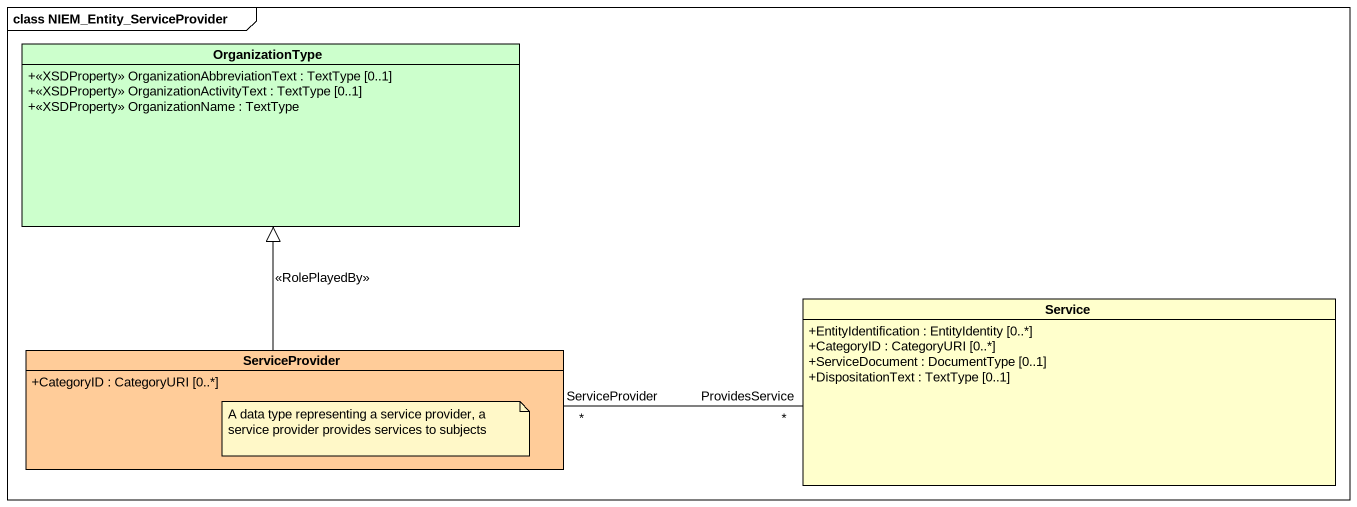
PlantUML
@startuml
mainframe class NIEM_Entity_ServiceProvider
hide circle
hide empty members
skinparam classAttributeIconSize 0
class OrganizationType #CCFFCC {
  +<<XSDProperty>> OrganizationAbbreviationText : TextType [0..1]
  +<<XSDProperty>> OrganizationActivityText : TextType [0..1]
  +<<XSDProperty>> OrganizationName : TextType
}
class Service #FFFFCC {
  +EntityIdentification : EntityIdentity [0..*]
  +CategoryID : CategoryURI [0..*]
  +ServiceDocument : DocumentType [0..1]
  +DispositationText : TextType [0..1]
}
class ServiceProvider #FFCC99 {
  +CategoryID : CategoryURI [0..*]
}
Service "ProvidesService\n*" -left- "ServiceProvider\n*" ServiceProvider
ServiceProvider -up-|> OrganizationType : <<RolePlayedBy>>
note as N1
  A data type representing a service provider, a service provider provides services to subjects
end note
@enduml
